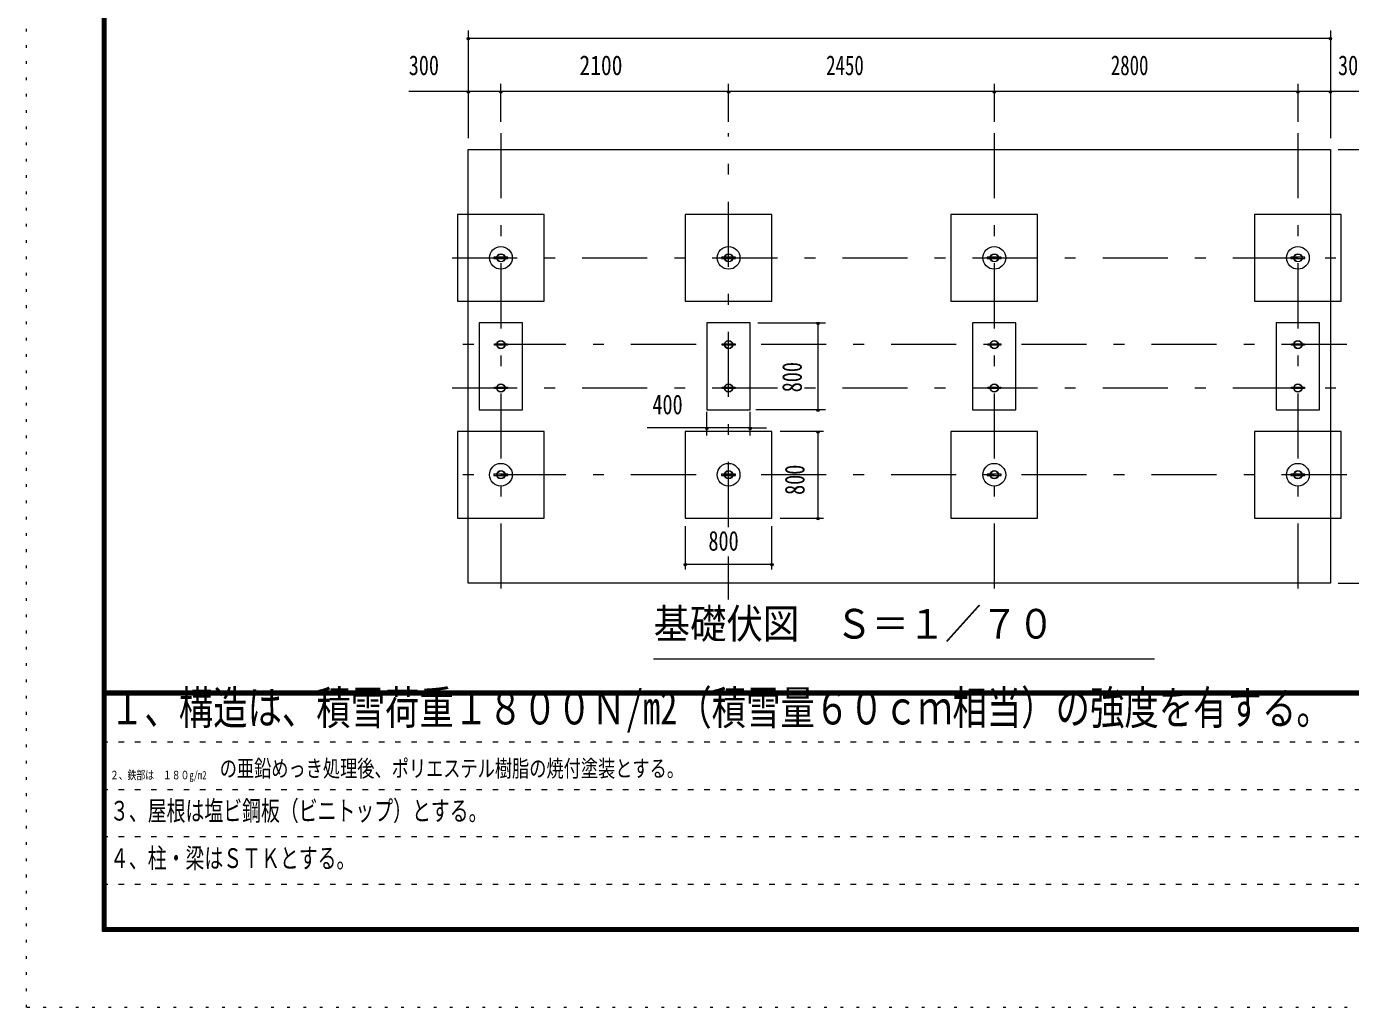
# Model space of a CAD drawing. Units: millimetres, scale not verified, with parts at other scales. Extents: x -32469 to 32469, y -14700 to 14700.
# Drawn here: x -9111 to 3098, y -14700 to -5654 of the extents above; entities that cross this region are included whole.
import ezdxf
from ezdxf.enums import TextEntityAlignment as Align

# ---------------------------------------------------------------- set-up
doc = ezdxf.new("R2010")
doc.units = ezdxf.units.MM
doc.header["$LTSCALE"] = 50
for name, pattern in [('USER1', [3, 1, -2]), ('USER3', [24, 12, -5, 2, -5]), ('USER4', [3, 0.5, -2.5])]:
    doc.linetypes.add(name, pattern=pattern)
doc.layers.add('0-1_0-F', color=7, linetype='Continuous')
for name, color, linetype, lineweight in [('0-2_1-0BOLD', 7, 'Continuous', 18), ('0-3_1-2CENTER', 3, 'USER3', 18), ('0-5_1-5DIM', 3, 'Continuous', 18), ('0-C_F-F', 5, 'Continuous', 18), ('0-D_F-E_J_ADD', 3, 'USER4', 18)]:
    doc.layers.add(name, color=color, linetype=linetype, lineweight=lineweight)
doc.styles.add('ＭＳ ゴシック', font='')
doc.styles.get('ＭＳ ゴシック').set_extended_font_data('MS Gothic')

msp = doc.modelspace()

# ---------------------------------------------------------------- linework, layer by layer
at = {"layer": '0-2_1-0BOLD'}
for p, q in [((-4702.19, -7780.96), (-4771.69, -7780.96)), ((-4771.69, -7793.96), (-4702.19, -7793.96)), ((-4699.35, -7793.96), (-4671.94, -7793.96)), ((-2602.19, -7780.96), (-2671.69, -7780.96)), ((-2671.69, -7793.96), (-2602.19, -7793.96)), ((-2599.34, -7793.96), (-2571.94, -7793.96)), ((-152.19, -7780.96), (-221.69, -7780.96)), ((-221.69, -7793.96), (-152.19, -7793.96)), ((-149.35, -7793.96), (-121.94, -7793.96)), ((2647.81, -7780.96), (2578.31, -7780.96)), ((2578.31, -7793.96), (2647.81, -7793.96)), ((2650.66, -7793.96), (2678.06, -7793.96)), ((2813.07, -8787.46), (2813.07, -8387.46)), ((-4774.61, -8593.46), (-4796.94, -8593.46)), ((-4771.77, -8581.46), (-4702.1, -8581.46)), ((-4702.1, -8593.46), (-4771.77, -8593.46)), ((-2674.61, -8593.46), (-2696.93, -8593.46)), ((-2671.77, -8581.46), (-2602.1, -8581.46)), ((-2602.1, -8593.46), (-2671.77, -8593.46)), ((-224.61, -8593.46), (-246.94, -8593.46)), ((-221.77, -8581.46), (-152.1, -8581.46)), ((-152.1, -8593.46), (-221.77, -8593.46)), ((2578.23, -8581.46), (2647.9, -8581.46)), ((2647.9, -8593.46), (2578.23, -8593.46)), ((2650.74, -8581.46), (2673.07, -8581.46)), ((-4936.94, -8787.46), (-4936.94, -9187.46)), ((-2836.94, -8787.46), (-2836.94, -9187.46)), ((-386.94, -8787.46), (-386.94, -9187.46)), ((-4774.61, -8993.46), (-4796.94, -8993.46)), ((-4771.77, -8981.46), (-4702.1, -8981.46)), ((-4702.1, -8993.46), (-4771.77, -8993.46)), ((-2674.61, -8993.46), (-2696.93, -8993.46)), ((-2671.77, -8981.46), (-2602.1, -8981.46)), ((-2602.1, -8993.46), (-2671.77, -8993.46)), ((-224.61, -8993.46), (-246.94, -8993.46)), ((-221.77, -8981.46), (-152.1, -8981.46)), ((-152.1, -8993.46), (-221.77, -8993.46)), ((2578.23, -8981.46), (2647.9, -8981.46)), ((2647.9, -8993.46), (2578.23, -8993.46)), ((2650.74, -8981.46), (2673.07, -8981.46)), ((-4702.19, -9780.96), (-4771.69, -9780.96)), ((-4771.69, -9793.96), (-4702.19, -9793.96)), ((-4699.35, -9793.96), (-4671.94, -9793.96)), ((-2602.19, -9780.96), (-2671.69, -9780.96)), ((-2671.69, -9793.96), (-2602.19, -9793.96)), ((-2599.34, -9793.96), (-2571.94, -9793.96)), ((-152.19, -9780.96), (-221.69, -9780.96)), ((-221.69, -9793.96), (-152.19, -9793.96)), ((-149.35, -9793.96), (-121.94, -9793.96)), ((2647.81, -9780.96), (2578.31, -9780.96)), ((2578.31, -9793.96), (2647.81, -9793.96)), ((2650.66, -9793.96), (2678.06, -9793.96))]:
    msp.add_line(p, q, dxfattribs=at)
for points in [[(-5036.93, -6787.46), (2913.06, -6787.46), (2913.06, -10787.46), (-5036.93, -10787.46)], [(-4336.94, -8187.46), (-4336.94, -7387.46), (-5136.94, -7387.46), (-5136.94, -8187.46)], [(-2236.94, -8187.46), (-2236.94, -7387.46), (-3036.93, -7387.46), (-3036.93, -8187.46)], [(213.06, -8187.46), (213.06, -7387.46), (-586.93, -7387.46), (-586.93, -8187.46)], [(3013.06, -8187.46), (3013.06, -7387.46), (2213.07, -7387.46), (2213.07, -8187.46)], [(-4336.94, -10187.46), (-4336.94, -9387.46), (-5136.94, -9387.46), (-5136.94, -10187.46)], [(-2236.94, -10187.46), (-2236.94, -9387.46), (-3036.93, -9387.46), (-3036.93, -10187.46)], [(213.06, -10187.46), (213.06, -9387.46), (-586.93, -9387.46), (-586.93, -10187.46)], [(3013.06, -10187.46), (3013.06, -9387.46), (2213.07, -9387.46), (2213.07, -10187.46)]]:
    msp.add_lwpolyline(points, close=True, dxfattribs=at)
for points in [[(-4774.53, -7780.96), (-4801.94, -7780.96), (-4801.94, -7793.96), (-4774.53, -7793.96)], [(-4671.94, -7793.96), (-4671.94, -7780.96), (-4699.35, -7780.96)], [(-2674.53, -7780.96), (-2701.94, -7780.96), (-2701.94, -7793.96), (-2674.53, -7793.96)], [(-2571.94, -7793.96), (-2571.94, -7780.96), (-2599.34, -7780.96)], [(-224.53, -7780.96), (-251.94, -7780.96), (-251.94, -7793.96), (-224.53, -7793.96)], [(-121.94, -7793.96), (-121.94, -7780.96), (-149.35, -7780.96)], [(2575.47, -7780.96), (2548.06, -7780.96), (2548.06, -7793.96), (2575.47, -7793.96)], [(2678.06, -7793.96), (2678.06, -7780.96), (2650.66, -7780.96)], [(-4536.94, -8787.46), (-4536.94, -8387.46), (-4936.94, -8387.46), (-4936.94, -8787.46)], [(-2436.93, -8787.46), (-2436.93, -8387.46), (-2836.94, -8387.46), (-2836.94, -8787.46)], [(13.07, -8787.46), (13.07, -8387.46), (-386.94, -8387.46), (-386.94, -8787.46)], [(2813.07, -8387.46), (2413.06, -8387.46), (2413.06, -8787.46)], [(-4796.94, -8593.46), (-4796.94, -8581.46), (-4774.61, -8581.46)], [(-4699.26, -8581.46), (-4676.94, -8581.46), (-4676.94, -8593.46), (-4699.26, -8593.46)], [(-2696.93, -8593.46), (-2696.93, -8581.46), (-2674.61, -8581.46)], [(-2599.26, -8581.46), (-2576.93, -8581.46), (-2576.93, -8593.46), (-2599.26, -8593.46)], [(-246.94, -8593.46), (-246.94, -8581.46), (-224.61, -8581.46)], [(-149.26, -8581.46), (-126.94, -8581.46), (-126.94, -8593.46), (-149.26, -8593.46)], [(2575.39, -8593.46), (2553.07, -8593.46), (2553.07, -8581.46), (2575.39, -8581.46)], [(2673.07, -8581.46), (2673.07, -8593.46), (2650.74, -8593.46)], [(-4936.94, -9187.46), (-4536.94, -9187.46), (-4536.94, -8787.46)], [(-2836.94, -9187.46), (-2436.93, -9187.46), (-2436.93, -8787.46)], [(-386.94, -9187.46), (13.07, -9187.46), (13.07, -8787.46)], [(2413.06, -8787.46), (2413.06, -9187.46), (2813.07, -9187.46), (2813.07, -8787.46)], [(-4796.94, -8993.46), (-4796.94, -8981.46), (-4774.61, -8981.46)], [(-4699.26, -8981.46), (-4676.94, -8981.46), (-4676.94, -8993.46), (-4699.26, -8993.46)], [(-2696.93, -8993.46), (-2696.93, -8981.46), (-2674.61, -8981.46)], [(-2599.26, -8981.46), (-2576.93, -8981.46), (-2576.93, -8993.46), (-2599.26, -8993.46)], [(-246.94, -8993.46), (-246.94, -8981.46), (-224.61, -8981.46)], [(-149.26, -8981.46), (-126.94, -8981.46), (-126.94, -8993.46), (-149.26, -8993.46)], [(2575.39, -8993.46), (2553.07, -8993.46), (2553.07, -8981.46), (2575.39, -8981.46)], [(2673.07, -8981.46), (2673.07, -8993.46), (2650.74, -8993.46)], [(-4774.53, -9780.96), (-4801.94, -9780.96), (-4801.94, -9793.96), (-4774.53, -9793.96)], [(-4671.94, -9793.96), (-4671.94, -9780.96), (-4699.35, -9780.96)], [(-2674.53, -9780.96), (-2701.94, -9780.96), (-2701.94, -9793.96), (-2674.53, -9793.96)], [(-2571.94, -9793.96), (-2571.94, -9780.96), (-2599.34, -9780.96)], [(-224.53, -9780.96), (-251.94, -9780.96), (-251.94, -9793.96), (-224.53, -9793.96)], [(-121.94, -9793.96), (-121.94, -9780.96), (-149.35, -9780.96)], [(2575.47, -9780.96), (2548.06, -9780.96), (2548.06, -9793.96), (2575.47, -9793.96)], [(2678.06, -9793.96), (2678.06, -9780.96), (2650.66, -9780.96)]]:
    msp.add_lwpolyline(points, dxfattribs=at)
for centre, radius in [((-4736.94, -7787.46), 105), ((-2636.94, -7787.46), 105), ((-186.94, -7787.46), 105), ((2613.06, -7787.46), 105), ((-4736.94, -7787.46), 38.15), ((-4736.94, -7787.46), 35.35), ((-2636.94, -7787.46), 38.15), ((-2636.94, -7787.46), 35.35), ((-186.94, -7787.46), 38.15), ((-186.94, -7787.46), 35.35), ((2613.06, -7787.46), 38.15), ((2613.06, -7787.46), 35.35), ((-4736.94, -8587.46), 38.15), ((-4736.94, -8587.46), 35.35), ((-2636.93, -8587.46), 38.15), ((-2636.93, -8587.46), 35.35), ((-186.94, -8587.46), 38.15), ((-186.94, -8587.46), 35.35), ((2613.07, -8587.46), 38.15), ((2613.07, -8587.46), 35.35), ((-4736.94, -8987.46), 38.15), ((-4736.94, -8987.46), 35.35), ((-2636.93, -8987.46), 38.15), ((-2636.93, -8987.46), 35.35), ((-186.94, -8987.46), 38.15), ((-186.94, -8987.46), 35.35), ((2613.07, -8987.46), 38.15), ((2613.07, -8987.46), 35.35), ((-4736.94, -9787.46), 105), ((-4736.94, -9787.46), 38.15), ((-4736.94, -9787.46), 35.35), ((-2636.94, -9787.46), 105), ((-2636.94, -9787.46), 38.15), ((-2636.94, -9787.46), 35.35), ((-186.94, -9787.46), 105), ((-186.94, -9787.46), 38.15), ((-186.94, -9787.46), 35.35), ((2613.06, -9787.46), 105), ((2613.06, -9787.46), 38.15), ((2613.06, -9787.46), 35.35)]:
    msp.add_circle(centre, radius, dxfattribs=at)
at = {"layer": '0-3_1-2CENTER'}
for p, q in [((-4736.94, -6637.46), (-4736.94, -10937.46)), ((-2636.93, -10269.59), (-2636.93, -6637.46)), ((-186.94, -6637.46), (-186.94, -10937.46)), ((2613.07, -6637.46), (2613.07, -10937.46)), ((-5186.93, -7787.46), (3063.07, -7787.46)), ((3063.07, -8587.46), (-5186.93, -8587.46)), ((-5186.93, -8987.46), (3063.07, -8987.46)), ((3063.07, -9787.46), (-5186.93, -9787.46)), ((-2636.93, -10937.46), (-2636.93, -10542.46))]:
    msp.add_line(p, q, dxfattribs=at)
at = {"layer": '0-5_1-5DIM'}
for p, q in [((-5036.94, -5692.46), (-5036.94, -6682.46)), ((2913.06, -5692.46), (2913.06, -6682.46)), ((-5022.94, -5762.46), (-5050.94, -5762.46)), ((-5036.94, -5762.46), (2913.06, -5762.46)), ((2927.06, -5762.46), (2899.06, -5762.46)), ((-4736.94, -6532.46), (-4736.94, -6182.46)), ((-2636.93, -6532.46), (-2636.93, -6182.46)), ((-186.94, -6182.46), (-186.94, -6532.46)), ((2613.07, -6182.46), (2613.07, -6532.46)), ((3462.56, -6252.46), (-5586.44, -6252.46)), ((-5022.94, -6252.46), (-5050.94, -6252.46)), ((-4722.94, -6252.46), (-4750.94, -6252.46)), ((-2622.93, -6252.46), (-2650.93, -6252.46)), ((-172.93, -6252.46), (-200.93, -6252.46)), ((2627.07, -6252.46), (2599.07, -6252.46)), ((2927.06, -6252.46), (2899.06, -6252.46)), ((2983.06, -6787.46), (4480.06, -6787.46)), ((-2366.93, -8387.46), (-1741.94, -8387.46)), ((-1797.94, -8387.46), (-1825.94, -8387.46)), ((-1811.94, -9187.46), (-1811.94, -8387.46)), ((-2836.94, -9425.12), (-2836.94, -9206.2)), ((-2436.93, -9425.12), (-2436.93, -9206.2)), ((-1741.94, -9187.46), (-2386.94, -9187.46)), ((-1797.94, -9187.46), (-1825.94, -9187.46)), ((-2836.94, -9355.12), (-3386.44, -9355.12)), ((-2822.94, -9355.12), (-2850.94, -9355.12)), ((-2436.93, -9355.12), (-2836.94, -9355.12)), ((-2422.93, -9355.12), (-2450.93, -9355.12)), ((-2436.93, -9355.12), (-2288.03, -9355.12)), ((-1761.94, -9387.46), (-2161.94, -9387.46)), ((-1797.94, -9387.46), (-1825.94, -9387.46)), ((-1811.94, -10187.46), (-1811.94, -9387.46)), ((-2161.94, -10187.46), (-1761.94, -10187.46)), ((-1797.94, -10187.46), (-1825.94, -10187.46)), ((-3036.93, -10262.46), (-3036.93, -10662.46)), ((-2236.94, -10662.46), (-2236.94, -10262.46)), ((-3022.93, -10612.46), (-3050.93, -10612.46)), ((-3036.93, -10612.46), (-2236.94, -10612.46)), ((-2222.94, -10612.46), (-2250.94, -10612.46)), ((2983.06, -10787.46), (4480.06, -10787.46)), ((1291.92, -11487.46), (-3328.07, -11487.46))]:
    msp.add_line(p, q, dxfattribs=at)
for centre in [(-5036.94, -5762.46), (2913.06, -5762.46), (-5036.94, -6252.46), (-4736.94, -6252.46), (-2636.93, -6252.46), (-186.93, -6252.46), (2613.07, -6252.46), (2913.06, -6252.46), (-1811.94, -8387.46), (-1811.94, -9187.46), (-2836.94, -9355.12), (-2436.93, -9355.12), (-1811.94, -9387.46), (-1811.94, -10187.46), (-3036.93, -10612.46), (-2236.94, -10612.46)]:
    msp.add_arc(centre, 14, 180, 0, dxfattribs=at)
at = {"layer": '0-C_F-F'}
for p, q in [((-8376.4, -11781), (31733.6, -11781)), ((31733.6, -11784.5), (-8376.4, -11784.5)), ((-8376.4, -11788), (31733.6, -11788)), ((31733.6, -11791.5), (-8376.4, -11791.5)), ((-8376.4, -11795), (31733.6, -11795)), ((31733.6, -11798.5), (-8376.4, -11798.5)), ((-8376.4, -11802), (31733.6, -11802)), ((31733.6, -11805.5), (-8376.4, -11805.5)), ((-8376.4, -11809), (31733.6, -11809)), ((31733.6, -11812.5), (-8376.4, -11812.5)), ((-8376.4, -11816), (31733.6, -11816))]:
    msp.add_line(p, q, dxfattribs=at)
at = {"layer": '0-C_F-F', "color": 6, "linetype": 'USER1'}
for p, q in [((17138.6, -12252.8), (-8411.4, -12252.8)), ((-8411.4, -12689.6), (17138.61, -12689.6)), ((17138.61, -13126.4), (-8411.4, -13126.4)), ((-8411.4, -13563.2), (13627.41, -13563.2))]:
    msp.add_line(p, q, dxfattribs=at)
at = {"layer": '0-C_F-F'}
for points in [[(31768.6, 14140), (31768.6, -14000), (-8411.4, -14000), (-8411.4, 14140)], [(31765.1, 14136.5), (-8407.9, 14136.5), (-8407.9, -13996.5), (31765.1, -13996.5)], [(31761.6, 14133), (31761.6, -13993), (-8404.4, -13993), (-8404.4, 14133)], [(31758.1, 14129.5), (31758.1, -13989.5), (-8400.9, -13989.5), (-8400.9, 14129.5)], [(31754.6, 14126), (31754.6, -13986), (-8397.4, -13986), (-8397.4, 14126)], [(31751.1, 14122.5), (31751.1, -13982.5), (-8393.9, -13982.5), (-8393.9, 14122.5)], [(31747.6, 14119), (-8390.4, 14119), (-8390.4, -13979), (31747.6, -13979)], [(31744.1, 14115.5), (-8386.9, 14115.5), (-8386.9, -13975.5), (31744.1, -13975.5)], [(31740.6, 14112), (31740.6, -13972), (-8383.4, -13972), (-8383.4, 14112)], [(31737.1, 14108.5), (-8379.9, 14108.5), (-8379.9, -13968.5), (31737.1, -13968.5)], [(31733.6, 14105), (31733.6, -13965), (-8376.4, -13965), (-8376.4, 14105)]]:
    msp.add_lwpolyline(points, close=True, dxfattribs=at)
at = {"layer": '0-D_F-E_J_ADD', "color": 5}
msp.add_lwpolyline([(32468.6, 14700), (32468.6, -14700), (-9111.4, -14700), (-9111.4, 14700)], close=True, dxfattribs=at)

# ---------------------------------------------------------------- texts
at = {"layer": '0-1_0-F', "style": 'ＭＳ ゴシック'}
for s, height, width, p in [('１、構造は、積雪荷重１８００Ｎ/m2（積雪量６０ｃｍ相当）の強度を有する。', 310, 0.75, (-8341.4, -12182.8)), ('\u3000の亜鉛めっき処理後、ポリエステル樹脂の焼付塗装とする。', 155, 0.75, (-7487.96, -12619.6)), ('２、鉄部は\u3000１８０g/m2', 77.49, 0.75, (-8341.4, -12619.6)), ('３、屋根は塩ビ鋼板（ビニトップ）とする。', 182.3, 0.7, (-8341.4, -13031.53)), ('４、柱・梁はＳＴＫとする。', 182.3, 0.7, (-8341.4, -13468.33))]:
    msp.add_text(s, height=height, dxfattribs=dict(at, width=width)).set_placement(p, align=Align.BOTTOM_LEFT)
at = {"layer": '0-5_1-5DIM', "color": 7, "style": 'ＭＳ ゴシック'}
for s, height, width, p in [('300', 182.3, 0.75, (-5586.44, -6157.59)), ('2100', 182.3, 0.8, (-4012.44, -6157.59)), ('2450', 182.3, 0.7, (-1737.43, -6157.59)), ('2800', 182.3, 0.7, (887.57, -6157.59)), ('300', 182.3, 0.75, (2983.06, -6157.59)), ('400', 182.3, 0.75, (-3339.36, -9285.12)), ('800', 182.3, 0.75, (-2822.94, -10542.46)), ('基礎伏図\u3000Ｓ＝１／７０', 273.5, 0.9, (-3328.07, -11380.15))]:
    msp.add_text(s, height=height, dxfattribs=dict(at, width=width)).set_placement(p, align=Align.BOTTOM_LEFT)
at = {"layer": '0-5_1-5DIM', "color": 7, "style": 'ＭＳ ゴシック', "width": 0.75}
for p in [(-1906.81, -9027.21), (-1881.94, -9973.46)]:
    msp.add_text('800', height=182.3, rotation=90, dxfattribs=at).set_placement(p, align=Align.BOTTOM_LEFT)

doc.saveas('drawing.dxf')
